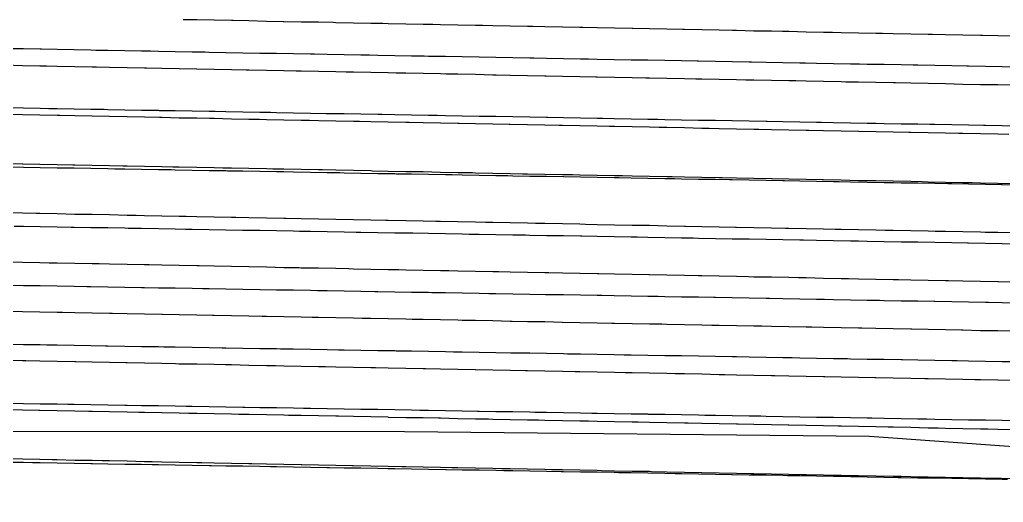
# Model space of a CAD drawing. Header units: metres. Extents: x 0 to 7092, y 40 to 458.
# Drawn here: x 3900.9 to 4023.4, y 102.9 to 163 of the extents above; entities that cross this region are included whole.
import ezdxf

# ---------------------------------------------------------------- set-up
doc = ezdxf.new("R2010")
doc.units = ezdxf.units.M

msp = doc.modelspace()

# ---------------------------------------------------------------- linework, layer by layer
at = {"color": 1}
msp.add_lwpolyline([(3893.9, 111.77), (3948.79, 111.75), (3948.79, 111.75), (3948.79, 111.75), (3948.79, 111.75), (3948.79, 111.75), (4006.68, 111.17), (4006.68, 111.17), (4006.68, 111.17), (4006.68, 111.17), (4006.68, 111.17), (4006.68, 111.17), (4067.39, 106.82), (4067.39, 106.82), (4067.39, 106.82), (4067.39, 106.82), (4067.39, 106.82), (4067.39, 106.82), (4140.58, 102.92)], dxfattribs=at)
at = {"layer": 'Contour_Level_10'}
for points in [[(4025.33, 127.72), (4023.23, 127.76), (4021.52, 127.79), (4021.13, 127.79), (4019.03, 127.83), (4016.93, 127.87), (4014.83, 127.91), (4014.76, 127.91), (4012.73, 127.95), (4010.63, 127.98), (4008.53, 128.02), (4007.95, 128.03), (4006.42, 128.06), (4004.32, 128.1), (4002.22, 128.14), (4001.11, 128.16), (4000.12, 128.17), (3998.02, 128.21), (3995.92, 128.25), (3994.24, 128.28), (3993.82, 128.29), (3991.72, 128.32), (3989.62, 128.36), (3987.51, 128.4), (3987.32, 128.4), (3985.41, 128.44), (3983.31, 128.47), (3981.21, 128.51), (3980.37, 128.53), (3979.11, 128.55), (3977.01, 128.58), (3974.91, 128.62), (3973.39, 128.65), (3972.81, 128.66), (3970.71, 128.7), (3968.61, 128.73), (3966.5, 128.77), (3966.37, 128.77), (3964.4, 128.81), (3962.3, 128.84), (3960.2, 128.88), (3959.32, 128.89), (3958.1, 128.92), (3956, 128.95), (3953.9, 128.99), (3952.23, 129.02), (3951.8, 129.03), (3949.7, 129.06), (3947.59, 129.1), (3945.49, 129.13), (3945.12, 129.14), (3943.39, 129.17), (3941.29, 129.21), (3939.19, 129.24), (3937.99, 129.26), (3937.09, 129.28), (3934.99, 129.32), (3932.89, 129.35), (3930.83, 129.39), (3930.79, 129.39), (3928.68, 129.42), (3926.58, 129.46), (3924.48, 129.5), (3923.65, 129.51), (3922.38, 129.53), (3920.28, 129.57), (3918.18, 129.6), (3916.46, 129.63), (3916.08, 129.64), (3913.98, 129.68), (3911.88, 129.71), (3909.77, 129.75), (3909.25, 129.76), (3907.67, 129.78), (3905.57, 129.82), (3903.47, 129.86), (3902.05, 129.88), (3901.37, 129.89), (3899.27, 129.93)], [(4024.84, 118.08), (4022.67, 118.13), (4020.5, 118.17), (4019.81, 118.18), (4018.33, 118.21), (4016.17, 118.26), (4014, 118.3), (4013.59, 118.31), (4011.83, 118.34), (4009.66, 118.38), (4007.49, 118.43), (4007.37, 118.43), (4005.33, 118.47), (4003.16, 118.51), (4001.15, 118.55), (4000.99, 118.56), (3998.82, 118.6), (3996.65, 118.64), (3994.93, 118.68), (3994.49, 118.68), (3992.32, 118.73), (3990.15, 118.77), (3988.71, 118.8), (3987.98, 118.81), (3985.81, 118.86), (3983.65, 118.9), (3982.5, 118.92), (3981.48, 118.94), (3979.31, 118.99), (3977.14, 119.03), (3976.28, 119.05), (3974.97, 119.07), (3972.8, 119.11), (3970.64, 119.16), (3970.06, 119.17), (3968.47, 119.2), (3966.3, 119.24), (3964.13, 119.29), (3963.84, 119.29), (3961.96, 119.33), (3959.8, 119.37), (3957.63, 119.41), (3957.62, 119.41), (3955.46, 119.46), (3953.29, 119.5), (3951.41, 119.54), (3951.12, 119.54), (3948.96, 119.59), (3946.79, 119.63), (3945.19, 119.66), (3944.62, 119.67), (3942.45, 119.71), (3940.28, 119.76), (3938.97, 119.78), (3938.12, 119.8), (3935.95, 119.84), (3933.78, 119.89), (3932.75, 119.91), (3931.61, 119.93), (3929.44, 119.97), (3927.28, 120.02), (3926.53, 120.03), (3925.11, 120.06), (3922.94, 120.1), (3920.77, 120.14), (3920.31, 120.15), (3918.6, 120.19), (3916.44, 120.23), (3914.27, 120.27), (3914.1, 120.28), (3912.1, 120.32), (3909.93, 120.36), (3907.88, 120.4), (3907.76, 120.4), (3905.59, 120.44), (3903.43, 120.49), (3901.66, 120.52), (3901.26, 120.53), (3899.09, 120.57)]]:
    msp.add_lwpolyline(points, dxfattribs=at)
at = {"layer": 'Contour_Level_11'}
for points in [[(4024.36, 120.4), (4023.23, 120.42), (4021.13, 120.46), (4019.03, 120.5), (4017.6, 120.52), (4016.93, 120.53), (4014.83, 120.57), (4012.73, 120.61), (4010.79, 120.65), (4010.63, 120.65), (4008.53, 120.69), (4006.42, 120.72), (4004.32, 120.76), (4003.94, 120.77), (4002.22, 120.8), (4000.12, 120.84), (3998.02, 120.87), (3997.06, 120.89), (3995.92, 120.91), (3993.82, 120.95), (3991.72, 120.99), (3990.13, 121.02), (3989.62, 121.02), (3987.51, 121.06), (3985.41, 121.1), (3983.31, 121.14), (3983.17, 121.14), (3981.21, 121.17), (3979.11, 121.21), (3977.01, 121.25), (3976.16, 121.26), (3974.91, 121.28), (3972.81, 121.32), (3970.71, 121.36), (3969.12, 121.38), (3968.61, 121.39), (3966.5, 121.43), (3964.4, 121.47), (3962.3, 121.5), (3962.04, 121.51), (3960.2, 121.54), (3958.1, 121.58), (3956, 121.61), (3954.92, 121.63), (3953.9, 121.65), (3951.8, 121.68), (3949.7, 121.72), (3947.76, 121.75), (3947.59, 121.76), (3945.49, 121.79), (3943.39, 121.83), (3941.29, 121.86), (3940.58, 121.88), (3939.19, 121.9), (3937.09, 121.94), (3934.99, 121.97), (3933.36, 122), (3932.89, 122.01), (3930.79, 122.04), (3928.68, 122.08), (3926.58, 122.12), (3926.12, 122.12), (3924.48, 122.15), (3922.38, 122.19), (3920.28, 122.22), (3918.85, 122.25), (3918.18, 122.26), (3916.08, 122.29), (3913.98, 122.33), (3911.88, 122.36), (3911.57, 122.37), (3909.77, 122.4), (3907.67, 122.44), (3905.57, 122.47), (3904.27, 122.49), (3903.47, 122.51), (3901.37, 122.54), (3899.27, 122.58)], [(4024.84, 111.96), (4022.67, 112), (4021.45, 112.03), (4020.5, 112.05), (4018.33, 112.09), (4016.17, 112.13), (4015.23, 112.15), (4014, 112.17), (4011.83, 112.22), (4009.66, 112.26), (4009.01, 112.27), (4007.49, 112.3), (4005.33, 112.35), (4003.16, 112.39), (4002.79, 112.4), (4000.99, 112.43), (3998.82, 112.48), (3996.65, 112.52), (3996.57, 112.52), (3994.49, 112.56), (3992.32, 112.6), (3990.36, 112.64), (3990.15, 112.65), (3987.98, 112.69), (3985.81, 112.73), (3984.14, 112.77), (3983.65, 112.78), (3981.48, 112.82), (3979.31, 112.86), (3977.92, 112.89), (3977.14, 112.9), (3974.97, 112.95), (3972.8, 112.99), (3971.7, 113.01), (3970.64, 113.03), (3968.47, 113.08), (3966.3, 113.12), (3965.48, 113.14), (3964.13, 113.16), (3961.96, 113.2), (3959.8, 113.25), (3959.27, 113.26), (3957.63, 113.29), (3955.46, 113.33), (3953.29, 113.38), (3953.05, 113.38), (3951.12, 113.42), (3948.96, 113.46), (3946.83, 113.5), (3946.79, 113.51), (3944.62, 113.55), (3942.45, 113.59), (3940.61, 113.63), (3940.28, 113.63), (3938.12, 113.68), (3935.95, 113.72), (3934.39, 113.75), (3933.78, 113.76), (3931.61, 113.81), (3929.44, 113.85), (3928.17, 113.87), (3927.28, 113.89), (3925.11, 113.93), (3922.94, 113.98), (3921.96, 114), (3920.77, 114.02), (3918.6, 114.06), (3916.44, 114.11), (3915.74, 114.12), (3914.27, 114.15), (3912.1, 114.19), (3909.93, 114.24), (3909.52, 114.24), (3907.76, 114.28), (3905.59, 114.32), (3903.43, 114.36), (3903.3, 114.37), (3901.26, 114.41), (3899.09, 114.45)]]:
    msp.add_lwpolyline(points, dxfattribs=at)
at = {"layer": 'Contour_Level_12'}
for points in [[(4025.33, 113.05), (4023.23, 113.09), (4021.13, 113.13), (4020.63, 113.14), (4019.03, 113.16), (4016.93, 113.2), (4014.83, 113.24), (4013.84, 113.26), (4012.73, 113.28), (4010.63, 113.32), (4008.53, 113.35), (4006.99, 113.38), (4006.42, 113.39), (4004.32, 113.43), (4002.22, 113.47), (4000.12, 113.5), (4000.11, 113.5), (3998.02, 113.54), (3995.92, 113.58), (3993.82, 113.62), (3993.18, 113.63), (3991.72, 113.65), (3989.62, 113.69), (3987.51, 113.73), (3986.21, 113.75), (3985.41, 113.76), (3983.31, 113.8), (3981.21, 113.84), (3979.2, 113.87), (3979.11, 113.88), (3977.01, 113.91), (3974.91, 113.95), (3972.81, 113.99), (3972.14, 114), (3970.71, 114.02), (3968.61, 114.06), (3966.5, 114.09), (3965.04, 114.12), (3964.4, 114.13), (3962.3, 114.17), (3960.2, 114.2), (3958.1, 114.24), (3957.9, 114.24), (3956, 114.28), (3953.9, 114.31), (3951.8, 114.35), (3950.72, 114.37), (3949.7, 114.38), (3947.59, 114.42), (3945.49, 114.46), (3943.5, 114.49), (3943.39, 114.49), (3941.29, 114.53), (3939.19, 114.56), (3937.09, 114.6), (3936.24, 114.61), (3934.99, 114.63), (3932.89, 114.67), (3930.79, 114.7), (3928.95, 114.74), (3928.68, 114.74), (3926.58, 114.78), (3924.48, 114.81), (3922.38, 114.85), (3921.62, 114.86), (3920.28, 114.88), (3918.18, 114.92), (3916.08, 114.95), (3914.27, 114.98), (3913.98, 114.99), (3911.88, 115.02), (3909.77, 115.06), (3907.67, 115.09), (3906.9, 115.11), (3905.57, 115.13), (3903.47, 115.16), (3901.37, 115.2), (3899.51, 115.23)], [(4024.84, 105.84), (4023.09, 105.87), (4022.67, 105.88), (4020.5, 105.92), (4018.33, 105.97), (4016.87, 105.99), (4016.17, 106.01), (4014, 106.05), (4011.83, 106.09), (4010.65, 106.12), (4009.66, 106.14), (4007.49, 106.18), (4005.33, 106.22), (4004.43, 106.24), (4003.16, 106.27), (4000.99, 106.31), (3998.82, 106.35), (3998.22, 106.36), (3996.65, 106.39), (3994.49, 106.44), (3992.32, 106.48), (3992, 106.49), (3990.15, 106.52), (3987.98, 106.57), (3985.81, 106.61), (3985.78, 106.61), (3983.65, 106.65), (3981.48, 106.69), (3979.56, 106.73), (3979.31, 106.74), (3977.14, 106.78), (3974.97, 106.82), (3973.34, 106.86), (3972.8, 106.87), (3970.64, 106.91), (3968.47, 106.95), (3967.13, 106.98), (3966.3, 107), (3964.13, 107.04), (3961.96, 107.08), (3960.91, 107.1), (3959.8, 107.12), (3957.63, 107.17), (3955.46, 107.21), (3954.69, 107.23), (3953.29, 107.25), (3951.12, 107.3), (3948.96, 107.34), (3948.47, 107.35), (3946.79, 107.38), (3944.62, 107.42), (3942.45, 107.47), (3942.25, 107.47), (3940.28, 107.51), (3938.12, 107.55), (3936.03, 107.59), (3935.95, 107.6), (3933.78, 107.64), (3931.61, 107.68), (3929.82, 107.72), (3929.44, 107.73), (3927.28, 107.77), (3925.11, 107.81), (3923.6, 107.84), (3922.94, 107.85), (3920.77, 107.9), (3918.6, 107.94), (3917.38, 107.96), (3916.44, 107.98), (3914.27, 108.03), (3912.1, 108.07), (3911.16, 108.09), (3909.93, 108.11), (3907.76, 108.15), (3905.59, 108.2), (3904.94, 108.21), (3903.43, 108.24), (3901.26, 108.28), (3899.09, 108.33)]]:
    msp.add_lwpolyline(points, dxfattribs=at)
at = {"layer": 'Contour_Level_13'}
msp.add_lwpolyline([(4023.87, 105.75), (4023.23, 105.76), (4021.13, 105.8), (4019.03, 105.84), (4017.08, 105.87), (4016.93, 105.87), (4014.83, 105.91), (4012.73, 105.95), (4010.63, 105.99), (4010.26, 105.99), (4008.53, 106.03), (4006.42, 106.06), (4004.32, 106.1), (4003.38, 106.12), (4002.22, 106.14), (4000.12, 106.18), (3998.02, 106.21), (3996.47, 106.24), (3995.92, 106.25), (3993.82, 106.29), (3991.72, 106.32), (3989.62, 106.36), (3989.5, 106.36), (3987.51, 106.4), (3985.41, 106.44), (3983.31, 106.47), (3982.49, 106.49), (3981.21, 106.51), (3979.11, 106.55), (3977.01, 106.58), (3975.44, 106.61), (3974.91, 106.62), (3972.81, 106.66), (3970.71, 106.69), (3968.61, 106.73), (3968.33, 106.73), (3966.5, 106.76), (3964.4, 106.8), (3962.3, 106.84), (3961.18, 106.86), (3960.2, 106.87), (3958.1, 106.91), (3956, 106.94), (3953.99, 106.98), (3953.9, 106.98), (3951.8, 107.02), (3949.7, 107.05), (3947.59, 107.09), (3946.75, 107.1), (3945.49, 107.12), (3943.39, 107.16), (3941.29, 107.19), (3939.47, 107.23), (3939.19, 107.23), (3937.09, 107.27), (3934.99, 107.3), (3932.89, 107.34), (3932.14, 107.35), (3930.79, 107.37), (3928.68, 107.41), (3926.58, 107.44), (3924.78, 107.47), (3924.48, 107.48), (3922.38, 107.51), (3920.28, 107.55), (3918.18, 107.58), (3917.38, 107.59), (3916.08, 107.62), (3913.98, 107.65), (3911.88, 107.69), (3909.95, 107.72), (3909.77, 107.72), (3907.67, 107.76), (3905.57, 107.79), (3903.47, 107.82), (3902.49, 107.84), (3901.37, 107.86), (3899.27, 107.89)], dxfattribs=at)
at = {"layer": 'Contour_Level_3'}
msp.add_lwpolyline([(4024.84, 160.95), (4022.67, 160.99), (4020.75, 161.03), (4020.5, 161.03), (4018.33, 161.08), (4016.17, 161.12), (4014.53, 161.15), (4014, 161.16), (4011.83, 161.21), (4009.66, 161.25), (4008.31, 161.28), (4007.49, 161.29), (4005.33, 161.34), (4003.16, 161.38), (4002.09, 161.4), (4000.99, 161.42), (3998.82, 161.46), (3996.65, 161.51), (3995.88, 161.52), (3994.49, 161.55), (3992.32, 161.59), (3990.15, 161.64), (3989.66, 161.65), (3987.98, 161.68), (3985.81, 161.72), (3983.65, 161.76), (3983.44, 161.77), (3981.48, 161.81), (3979.31, 161.85), (3977.22, 161.89), (3977.14, 161.89), (3974.97, 161.94), (3972.8, 161.98), (3971, 162.02), (3970.64, 162.02), (3968.47, 162.07), (3966.3, 162.11), (3964.79, 162.14), (3964.13, 162.15), (3961.96, 162.19), (3959.8, 162.24), (3958.57, 162.26), (3957.63, 162.28), (3955.46, 162.32), (3953.29, 162.37), (3952.35, 162.38), (3951.12, 162.41), (3948.96, 162.45), (3946.79, 162.49), (3946.13, 162.51), (3944.62, 162.54), (3942.45, 162.58), (3940.28, 162.62), (3939.91, 162.63), (3938.12, 162.67), (3935.95, 162.71), (3933.78, 162.75), (3933.69, 162.75), (3931.61, 162.79), (3929.44, 162.84), (3927.48, 162.88), (3927.28, 162.88), (3925.11, 162.92), (3922.94, 162.97), (3921.26, 163)], dxfattribs=at)
at = {"layer": 'Contour_Level_4'}
msp.add_lwpolyline([(4024.84, 154.83), (4022.67, 154.87), (4022.39, 154.87), (4020.5, 154.91), (4018.33, 154.95), (4016.17, 155), (4016.17, 155), (4014, 155.04), (4011.83, 155.08), (4009.95, 155.12), (4009.66, 155.13), (4007.49, 155.17), (4005.33, 155.21), (4003.74, 155.24), (4003.16, 155.25), (4000.99, 155.3), (3998.82, 155.34), (3997.52, 155.37), (3996.65, 155.38), (3994.49, 155.43), (3992.32, 155.47), (3991.3, 155.49), (3990.15, 155.51), (3987.98, 155.56), (3985.81, 155.6), (3985.08, 155.61), (3983.65, 155.64), (3981.48, 155.68), (3979.31, 155.73), (3978.86, 155.74), (3977.14, 155.77), (3974.97, 155.81), (3972.8, 155.86), (3972.65, 155.86), (3970.64, 155.9), (3968.47, 155.94), (3966.43, 155.98), (3966.3, 155.98), (3964.13, 156.03), (3961.96, 156.07), (3960.21, 156.11), (3959.8, 156.11), (3957.63, 156.16), (3955.46, 156.2), (3953.99, 156.23), (3953.29, 156.24), (3951.12, 156.28), (3948.96, 156.33), (3947.77, 156.35), (3946.79, 156.37), (3944.62, 156.41), (3942.45, 156.46), (3941.55, 156.47), (3940.28, 156.5), (3938.12, 156.54), (3935.95, 156.59), (3935.34, 156.6), (3933.78, 156.63), (3931.61, 156.67), (3929.44, 156.71), (3929.12, 156.72), (3927.28, 156.76), (3925.11, 156.8), (3922.94, 156.84), (3922.9, 156.84), (3920.77, 156.89), (3918.6, 156.93), (3916.68, 156.97), (3916.44, 156.97), (3914.27, 157.01), (3912.1, 157.06), (3910.46, 157.09), (3909.93, 157.1), (3907.76, 157.14), (3905.59, 157.19), (3904.24, 157.21), (3903.43, 157.23), (3901.26, 157.27), (3899.09, 157.32)], dxfattribs=at)
at = {"layer": 'Contour_Level_5'}
msp.add_lwpolyline([(4024.03, 148.72), (4022.67, 148.74), (4020.5, 148.79), (4018.33, 148.83), (4017.81, 148.84), (4016.17, 148.87), (4014, 148.92), (4011.83, 148.96), (4011.6, 148.96), (4009.66, 149), (4007.49, 149.05), (4005.38, 149.09), (4005.33, 149.09), (4003.16, 149.13), (4000.99, 149.17), (3999.16, 149.21), (3998.82, 149.22), (3996.65, 149.26), (3994.49, 149.3), (3992.94, 149.33), (3992.32, 149.35), (3990.15, 149.39), (3987.98, 149.43), (3986.72, 149.46), (3985.81, 149.47), (3983.65, 149.52), (3981.48, 149.56), (3980.51, 149.58), (3979.31, 149.6), (3977.14, 149.65), (3974.97, 149.69), (3974.29, 149.7), (3972.8, 149.73), (3970.64, 149.77), (3968.47, 149.82), (3968.07, 149.83), (3966.3, 149.86), (3964.13, 149.9), (3961.96, 149.95), (3961.85, 149.95), (3959.8, 149.99), (3957.63, 150.03), (3955.63, 150.07), (3955.46, 150.08), (3953.29, 150.12), (3951.12, 150.16), (3949.41, 150.2), (3948.96, 150.2), (3946.79, 150.25), (3944.62, 150.29), (3943.2, 150.32), (3942.45, 150.33), (3940.28, 150.38), (3938.12, 150.42), (3936.98, 150.44), (3935.95, 150.46), (3933.78, 150.5), (3931.61, 150.55), (3930.76, 150.56), (3929.44, 150.59), (3927.28, 150.63), (3925.11, 150.68), (3924.54, 150.69), (3922.94, 150.72), (3920.77, 150.76), (3918.6, 150.81), (3918.32, 150.81), (3916.44, 150.85), (3914.27, 150.89), (3912.1, 150.93), (3912.1, 150.93), (3909.93, 150.98), (3907.76, 151.02), (3905.89, 151.06), (3905.59, 151.06), (3903.43, 151.11), (3901.26, 151.15), (3899.67, 151.18)], dxfattribs=at)
at = {"layer": 'Contour_Level_6'}
for points in [[(4025.33, 157.09), (4023.23, 157.13), (4021.13, 157.17), (4019.03, 157.21), (4018.82, 157.21), (4016.93, 157.25), (4014.83, 157.29), (4012.73, 157.33), (4012.15, 157.34), (4010.63, 157.36), (4008.53, 157.4), (4006.42, 157.44), (4005.46, 157.46), (4004.32, 157.48), (4002.22, 157.52), (4000.12, 157.56), (3998.75, 157.58), (3998.02, 157.6), (3995.92, 157.63), (3993.82, 157.67), (3992.02, 157.71), (3991.72, 157.71), (3989.62, 157.75), (3987.51, 157.79), (3985.41, 157.83), (3985.26, 157.83), (3983.31, 157.86), (3981.21, 157.9), (3979.11, 157.94), (3978.49, 157.95), (3977.01, 157.98), (3974.91, 158.02), (3972.81, 158.06), (3971.71, 158.08), (3970.71, 158.09), (3968.61, 158.13), (3966.5, 158.17), (3964.9, 158.2), (3964.4, 158.21), (3962.3, 158.25), (3960.2, 158.28), (3958.1, 158.32), (3958.09, 158.32), (3956, 158.36), (3953.9, 158.4), (3951.8, 158.43), (3951.27, 158.44), (3949.7, 158.47), (3947.59, 158.51), (3945.49, 158.55), (3944.44, 158.57), (3943.39, 158.59), (3941.29, 158.62), (3939.19, 158.66), (3937.62, 158.69), (3937.09, 158.7), (3934.99, 158.74), (3932.89, 158.78), (3930.79, 158.81), (3930.79, 158.81), (3928.68, 158.85), (3926.58, 158.89), (3924.48, 158.93), (3923.97, 158.94), (3922.38, 158.97), (3920.28, 159), (3918.18, 159.04), (3917.17, 159.06), (3916.08, 159.08), (3913.98, 159.12), (3911.88, 159.16), (3910.38, 159.18), (3909.77, 159.19), (3907.67, 159.23), (3905.57, 159.27), (3903.61, 159.31), (3903.47, 159.31), (3901.37, 159.35), (3899.27, 159.39)], [(4024.84, 142.58), (4022.67, 142.62), (4020.5, 142.66), (4019.46, 142.68), (4018.33, 142.71), (4016.17, 142.75), (4014, 142.79), (4013.24, 142.81), (4011.83, 142.84), (4009.66, 142.88), (4007.49, 142.92), (4007.02, 142.93), (4005.33, 142.96), (4003.16, 143.01), (4000.99, 143.05), (4000.8, 143.05), (3998.82, 143.09), (3996.65, 143.14), (3994.58, 143.18), (3994.49, 143.18), (3992.32, 143.22), (3990.15, 143.26), (3988.37, 143.3), (3987.98, 143.31), (3985.81, 143.35), (3983.65, 143.39), (3982.15, 143.42), (3981.48, 143.44), (3979.31, 143.48), (3977.14, 143.52), (3975.93, 143.55), (3974.97, 143.57), (3972.8, 143.61), (3970.64, 143.65), (3969.71, 143.67), (3968.47, 143.69), (3966.3, 143.74), (3964.13, 143.78), (3963.49, 143.79), (3961.96, 143.82), (3959.8, 143.87), (3957.63, 143.91), (3957.27, 143.92), (3955.46, 143.95), (3953.29, 143.99), (3951.12, 144.04), (3951.06, 144.04), (3948.96, 144.08), (3946.79, 144.12), (3944.84, 144.16), (3944.62, 144.17), (3942.45, 144.21), (3940.28, 144.25), (3938.62, 144.29), (3938.12, 144.3), (3935.95, 144.34), (3933.78, 144.38), (3932.4, 144.41), (3931.61, 144.42), (3929.44, 144.47), (3927.28, 144.51), (3926.18, 144.53), (3925.11, 144.55), (3922.94, 144.6), (3920.77, 144.64), (3919.96, 144.65), (3918.6, 144.68), (3916.44, 144.72), (3914.27, 144.77), (3913.75, 144.78), (3912.1, 144.81), (3909.93, 144.85), (3907.76, 144.9), (3907.53, 144.9), (3905.59, 144.94), (3903.43, 144.98), (3901.31, 145.02), (3901.26, 145.03), (3899.09, 145.07)]]:
    msp.add_lwpolyline(points, dxfattribs=at)
at = {"layer": 'Contour_Level_7'}
for points in [[(4025.33, 149.74), (4023.23, 149.78), (4021.13, 149.82), (4020.89, 149.83), (4019.03, 149.86), (4016.93, 149.9), (4014.83, 149.94), (4014.2, 149.95), (4012.73, 149.98), (4010.63, 150.01), (4008.53, 150.05), (4007.48, 150.07), (4006.42, 150.09), (4004.32, 150.13), (4002.22, 150.17), (4000.73, 150.2), (4000.12, 150.21), (3998.02, 150.24), (3995.92, 150.28), (3993.96, 150.32), (3993.82, 150.32), (3991.72, 150.36), (3989.62, 150.4), (3987.51, 150.44), (3987.16, 150.44), (3985.41, 150.47), (3983.31, 150.51), (3981.21, 150.55), (3980.34, 150.56), (3979.11, 150.59), (3977.01, 150.62), (3974.91, 150.66), (3973.5, 150.69), (3972.81, 150.7), (3970.71, 150.74), (3968.61, 150.78), (3966.64, 150.81), (3966.5, 150.81), (3964.4, 150.85), (3962.3, 150.89), (3960.2, 150.93), (3959.76, 150.93), (3958.1, 150.96), (3956, 151), (3953.9, 151.04), (3952.87, 151.06), (3951.8, 151.08), (3949.7, 151.11), (3947.59, 151.15), (3945.97, 151.18), (3945.49, 151.19), (3943.39, 151.23), (3941.29, 151.26), (3939.19, 151.3), (3939.05, 151.3), (3937.09, 151.34), (3934.99, 151.38), (3932.89, 151.41), (3932.14, 151.43), (3930.79, 151.45), (3928.68, 151.49), (3926.58, 151.53), (3925.22, 151.55), (3924.48, 151.56), (3922.38, 151.6), (3920.28, 151.64), (3918.31, 151.67), (3918.18, 151.68), (3916.08, 151.71), (3913.98, 151.75), (3911.88, 151.79), (3911.41, 151.8), (3909.77, 151.83), (3907.67, 151.86), (3905.57, 151.9), (3904.53, 151.92), (3903.47, 151.94), (3901.37, 151.98), (3899.27, 152.01)], [(4024.84, 136.45), (4022.67, 136.5), (4021.1, 136.53), (4020.5, 136.54), (4018.33, 136.58), (4016.17, 136.63), (4014.88, 136.65), (4014, 136.67), (4011.83, 136.71), (4009.66, 136.75), (4008.66, 136.77), (4007.49, 136.8), (4005.33, 136.84), (4003.16, 136.88), (4002.44, 136.9), (4000.99, 136.93), (3998.82, 136.97), (3996.65, 137.01), (3996.23, 137.02), (3994.49, 137.06), (3992.32, 137.1), (3990.15, 137.14), (3990.01, 137.14), (3987.98, 137.18), (3985.81, 137.23), (3983.79, 137.27), (3983.65, 137.27), (3981.48, 137.31), (3979.31, 137.36), (3977.57, 137.39), (3977.14, 137.4), (3974.97, 137.44), (3972.8, 137.48), (3971.35, 137.51), (3970.64, 137.53), (3968.47, 137.57), (3966.3, 137.61), (3965.13, 137.64), (3964.13, 137.66), (3961.96, 137.7), (3959.8, 137.74), (3958.92, 137.76), (3957.63, 137.79), (3955.46, 137.83), (3953.29, 137.87), (3952.7, 137.88), (3951.12, 137.91), (3948.96, 137.96), (3946.79, 138), (3946.48, 138.01), (3944.62, 138.04), (3942.45, 138.09), (3940.28, 138.13), (3940.26, 138.13), (3938.12, 138.17), (3935.95, 138.21), (3934.04, 138.25), (3933.78, 138.26), (3931.61, 138.3), (3929.44, 138.34), (3927.82, 138.38), (3927.28, 138.39), (3925.11, 138.43), (3922.94, 138.47), (3921.61, 138.5), (3920.77, 138.52), (3918.6, 138.56), (3916.44, 138.6), (3915.39, 138.62), (3914.27, 138.64), (3912.1, 138.69), (3909.93, 138.73), (3909.17, 138.74), (3907.76, 138.77), (3905.59, 138.82), (3903.43, 138.86), (3902.95, 138.87), (3901.26, 138.9), (3899.09, 138.94)]]:
    msp.add_lwpolyline(points, dxfattribs=at)
at = {"layer": 'Contour_Level_8'}
for points in [[(4025.33, 142.4), (4023.23, 142.44), (4023.15, 142.44), (4021.13, 142.48), (4019.03, 142.51), (4016.93, 142.55), (4016.44, 142.56), (4014.83, 142.59), (4012.73, 142.63), (4010.63, 142.67), (4009.7, 142.68), (4008.53, 142.71), (4006.42, 142.74), (4004.32, 142.78), (4002.92, 142.81), (4002.22, 142.82), (4000.12, 142.86), (3998.02, 142.9), (3996.12, 142.93), (3995.92, 142.93), (3993.82, 142.97), (3991.72, 143.01), (3989.62, 143.05), (3989.29, 143.05), (3987.51, 143.09), (3985.41, 143.12), (3983.31, 143.16), (3982.43, 143.18), (3981.21, 143.2), (3979.11, 143.24), (3977.01, 143.27), (3975.54, 143.3), (3974.91, 143.31), (3972.81, 143.35), (3970.71, 143.39), (3968.63, 143.42), (3968.61, 143.42), (3966.5, 143.46), (3964.4, 143.5), (3962.3, 143.54), (3961.69, 143.55), (3960.2, 143.57), (3958.1, 143.61), (3956, 143.65), (3954.74, 143.67), (3953.9, 143.68), (3951.8, 143.72), (3949.7, 143.76), (3947.76, 143.79), (3947.59, 143.8), (3945.49, 143.83), (3943.39, 143.87), (3941.29, 143.91), (3940.78, 143.92), (3939.19, 143.94), (3937.09, 143.98), (3934.99, 144.02), (3933.78, 144.04), (3932.89, 144.05), (3930.79, 144.09), (3928.68, 144.13), (3926.77, 144.16), (3926.58, 144.17), (3924.48, 144.2), (3922.38, 144.24), (3920.28, 144.28), (3919.76, 144.29), (3918.18, 144.31), (3916.08, 144.35), (3913.98, 144.39), (3912.75, 144.41), (3911.88, 144.42), (3909.77, 144.46), (3907.67, 144.5), (3905.75, 144.53), (3905.57, 144.53), (3903.47, 144.57), (3901.37, 144.61), (3899.27, 144.65)], [(4024.84, 130.33), (4022.74, 130.37), (4022.67, 130.37), (4020.5, 130.42), (4018.33, 130.46), (4016.52, 130.5), (4016.17, 130.5), (4014, 130.55), (4011.83, 130.59), (4010.3, 130.62), (4009.66, 130.63), (4007.49, 130.67), (4005.33, 130.72), (4004.09, 130.74), (4003.16, 130.76), (4000.99, 130.8), (3998.82, 130.85), (3997.87, 130.86), (3996.65, 130.89), (3994.49, 130.93), (3992.32, 130.97), (3991.65, 130.99), (3990.15, 131.02), (3987.98, 131.06), (3985.81, 131.1), (3985.43, 131.11), (3983.65, 131.15), (3981.48, 131.19), (3979.31, 131.23), (3979.21, 131.23), (3977.14, 131.28), (3974.97, 131.32), (3972.99, 131.36), (3972.8, 131.36), (3970.64, 131.4), (3968.47, 131.45), (3966.78, 131.48), (3966.3, 131.49), (3964.13, 131.53), (3961.96, 131.58), (3960.56, 131.6), (3959.8, 131.62), (3957.63, 131.66), (3955.46, 131.7), (3954.34, 131.73), (3953.29, 131.75), (3951.12, 131.79), (3948.96, 131.83), (3948.12, 131.85), (3946.79, 131.88), (3944.62, 131.92), (3942.45, 131.96), (3941.9, 131.97), (3940.28, 132.01), (3938.12, 132.05), (3935.95, 132.09), (3935.68, 132.1), (3933.78, 132.13), (3931.61, 132.18), (3929.47, 132.22), (3929.44, 132.22), (3927.28, 132.26), (3925.11, 132.31), (3923.25, 132.34), (3922.94, 132.35), (3920.77, 132.39), (3918.6, 132.43), (3917.03, 132.47), (3916.44, 132.48), (3914.27, 132.52), (3912.1, 132.56), (3910.81, 132.59), (3909.93, 132.61), (3907.76, 132.65), (3905.59, 132.69), (3904.59, 132.71), (3903.43, 132.73), (3901.26, 132.78), (3899.09, 132.82)]]:
    msp.add_lwpolyline(points, dxfattribs=at)
at = {"layer": 'Contour_Level_9'}
for points in [[(4025.33, 135.06), (4023.23, 135.09), (4021.13, 135.13), (4019.03, 135.17), (4018.88, 135.17), (4016.93, 135.21), (4014.83, 135.25), (4012.73, 135.29), (4012.12, 135.3), (4010.63, 135.32), (4008.53, 135.36), (4006.42, 135.4), (4005.33, 135.42), (4004.32, 135.44), (4002.22, 135.48), (4000.12, 135.51), (3998.5, 135.54), (3998.02, 135.55), (3995.92, 135.59), (3993.82, 135.63), (3991.72, 135.67), (3991.65, 135.67), (3989.62, 135.7), (3987.51, 135.74), (3985.41, 135.78), (3984.75, 135.79), (3983.31, 135.82), (3981.21, 135.85), (3979.11, 135.89), (3977.83, 135.91), (3977.01, 135.93), (3974.91, 135.96), (3972.81, 136), (3970.88, 136.04), (3970.71, 136.04), (3968.61, 136.08), (3966.5, 136.11), (3964.4, 136.15), (3963.89, 136.16), (3962.3, 136.19), (3960.2, 136.22), (3958.1, 136.26), (3956.88, 136.28), (3956, 136.3), (3953.9, 136.33), (3951.8, 136.37), (3949.85, 136.41), (3949.7, 136.41), (3947.59, 136.44), (3945.49, 136.48), (3943.39, 136.52), (3942.8, 136.53), (3941.29, 136.55), (3939.19, 136.59), (3937.09, 136.63), (3935.72, 136.65), (3934.99, 136.66), (3932.89, 136.7), (3930.79, 136.74), (3928.68, 136.77), (3928.63, 136.77), (3926.58, 136.81), (3924.48, 136.85), (3922.38, 136.88), (3921.53, 136.9), (3920.28, 136.92), (3918.18, 136.96), (3916.08, 136.99), (3914.43, 137.02), (3913.98, 137.03), (3911.88, 137.07), (3909.77, 137.1), (3907.67, 137.14), (3907.32, 137.14), (3905.57, 137.17), (3903.47, 137.21), (3901.37, 137.25), (3900.22, 137.27)], [(4024.38, 124.22), (4022.67, 124.25), (4020.5, 124.29), (4018.33, 124.34), (4018.16, 124.34), (4016.17, 124.38), (4014, 124.42), (4011.95, 124.46), (4011.83, 124.46), (4009.66, 124.51), (4007.49, 124.55), (4005.73, 124.59), (4005.33, 124.59), (4003.16, 124.64), (4000.99, 124.68), (3999.51, 124.71), (3998.82, 124.72), (3996.65, 124.77), (3994.49, 124.81), (3993.29, 124.83), (3992.32, 124.85), (3990.15, 124.89), (3987.98, 124.94), (3987.07, 124.95), (3985.81, 124.98), (3983.65, 125.02), (3981.48, 125.07), (3980.85, 125.08), (3979.31, 125.11), (3977.14, 125.15), (3974.97, 125.19), (3974.64, 125.2), (3972.8, 125.24), (3970.64, 125.28), (3968.47, 125.32), (3968.42, 125.32), (3966.3, 125.37), (3964.13, 125.41), (3962.2, 125.45), (3961.96, 125.45), (3959.8, 125.5), (3957.63, 125.54), (3955.98, 125.57), (3955.46, 125.58), (3953.29, 125.62), (3951.12, 125.67), (3949.76, 125.69), (3948.96, 125.71), (3946.79, 125.75), (3944.62, 125.8), (3943.54, 125.82), (3942.45, 125.84), (3940.28, 125.88), (3938.12, 125.92), (3937.33, 125.94), (3935.95, 125.97), (3933.78, 126.01), (3931.61, 126.05), (3931.11, 126.06), (3929.44, 126.1), (3927.28, 126.14), (3925.11, 126.18), (3924.89, 126.19), (3922.94, 126.22), (3920.77, 126.27), (3918.67, 126.31), (3918.6, 126.31), (3916.44, 126.35), (3914.27, 126.4), (3912.45, 126.43), (3912.1, 126.44), (3909.93, 126.48), (3907.76, 126.53), (3906.24, 126.56), (3905.59, 126.57), (3903.43, 126.61), (3901.26, 126.65), (3900.02, 126.68)]]:
    msp.add_lwpolyline(points, dxfattribs=at)

doc.saveas('drawing.dxf')
